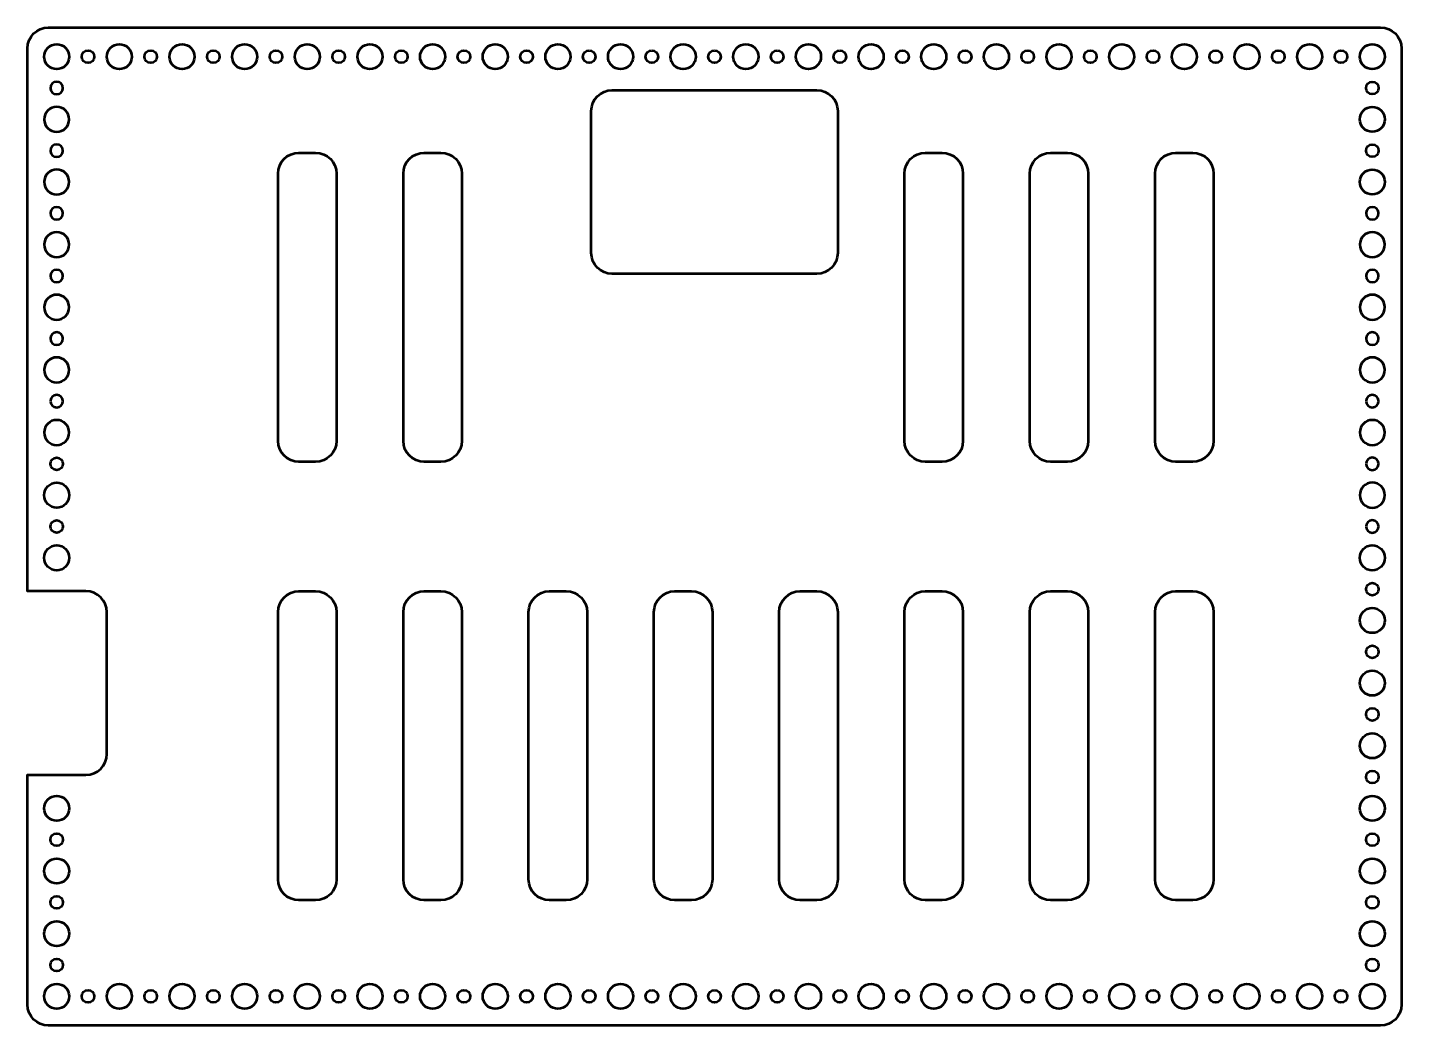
# Model space of a CAD drawing. Header units: centimetres. Extents: x -16.4 to 16.4, y -24.7 to 24.7.
# Drawn here: x -16.45 to 16.45, y 0.8 to 24.7 of the extents above; entities that cross this region are included whole.
import ezdxf

# ---------------------------------------------------------------- set-up
doc = ezdxf.new("R2010")
doc.units = ezdxf.units.CM
doc.header["$MEASUREMENT"] = 0
doc.layers.add('Layer 1', color=7, linetype='Continuous')

msp = doc.modelspace()

# ---------------------------------------------------------------- linework, layer by layer
at = {"layer": 'Layer 1', "lineweight": 53}
for centre, major_axis in [((-15.75001, 23.99999), (0, 0.30001)), ((-15, 24), (0, 0.15)), ((-14.25001, 23.99999), (0, 0.30001)), ((-13.5, 24), (0, 0.15)), ((-12.75001, 23.99999), (0, 0.30001)), ((-12, 24), (0, 0.15)), ((-11.25001, 23.99999), (0, 0.30001)), ((-10.5, 24), (0, 0.15)), ((-9.75001, 23.99999), (0, 0.30001)), ((-9, 24), (0, 0.15)), ((-8.25001, 23.99999), (0, 0.30001)), ((-7.5, 24), (0, 0.15)), ((-6.75001, 23.99999), (0, 0.30001)), ((-6, 24), (0, 0.15)), ((-5.25001, 23.99999), (0, 0.30001)), ((-4.5, 24), (0, 0.15)), ((-3.75001, 23.99999), (0, 0.30001)), ((-3, 24), (0, 0.15)), ((-2.25001, 23.99999), (0, 0.30001)), ((-1.5, 24), (0, 0.15)), ((-0.75001, 23.99999), (0, 0.30001)), ((0, 24), (0, 0.15)), ((0.74999, 23.99999), (0, 0.30001)), ((1.5, 24), (0, 0.15)), ((2.24999, 23.99999), (0, 0.30001)), ((3, 24), (0, 0.15)), ((3.74999, 23.99999), (0, 0.30001)), ((4.5, 24), (0, 0.15)), ((5.24999, 23.99999), (0, 0.30001)), ((6, 24), (0, 0.15)), ((6.74999, 23.99999), (0, 0.30001)), ((7.5, 24), (0, 0.15)), ((8.24999, 23.99999), (0, 0.30001)), ((9, 24), (0, 0.15)), ((9.74999, 23.99999), (0, 0.30001)), ((10.5, 24), (0, 0.15)), ((11.24999, 23.99999), (0, 0.30001)), ((12, 24), (0, 0.15)), ((12.74999, 23.99999), (0, 0.30001)), ((13.5, 24), (0, 0.15)), ((14.24999, 23.99999), (0, 0.30001)), ((15, 24), (0, 0.15)), ((15.74999, 23.99999), (0, 0.30001)), ((-15.75001, 1.49999), (0, 0.30001)), ((-15, 1.5), (0, 0.15)), ((-14.25001, 1.49999), (0, 0.30001)), ((-13.5, 1.5), (0, 0.15)), ((-12.75001, 1.49999), (0, 0.30001)), ((-12, 1.5), (0, 0.15)), ((-11.25001, 1.49999), (0, 0.30001)), ((-10.5, 1.5), (0, 0.15)), ((-9.75001, 1.49999), (0, 0.30001)), ((-9, 1.5), (0, 0.15)), ((-8.25001, 1.49999), (0, 0.30001)), ((-7.5, 1.5), (0, 0.15)), ((-6.75001, 1.49999), (0, 0.30001)), ((-6, 1.5), (0, 0.15)), ((-5.25001, 1.49999), (0, 0.30001)), ((-4.5, 1.5), (0, 0.15)), ((-3.75001, 1.49999), (0, 0.30001)), ((-3, 1.5), (0, 0.15)), ((-2.25001, 1.49999), (0, 0.30001)), ((-1.5, 1.5), (0, 0.15)), ((-0.75001, 1.49999), (0, 0.30001)), ((0, 1.5), (0, 0.15)), ((0.74999, 1.49999), (0, 0.30001)), ((1.5, 1.5), (0, 0.15)), ((2.24999, 1.49999), (0, 0.30001)), ((3, 1.5), (0, 0.15)), ((3.74999, 1.49999), (0, 0.30001)), ((4.5, 1.5), (0, 0.15)), ((5.24999, 1.49999), (0, 0.30001)), ((6, 1.5), (0, 0.15)), ((6.74999, 1.49999), (0, 0.30001)), ((7.5, 1.5), (0, 0.15)), ((8.24999, 1.49999), (0, 0.30001)), ((9, 1.5), (0, 0.15)), ((9.74999, 1.49999), (0, 0.30001)), ((10.5, 1.5), (0, 0.15)), ((11.24999, 1.49999), (0, 0.30001)), ((12, 1.5), (0, 0.15)), ((12.74999, 1.49999), (0, 0.30001)), ((13.5, 1.5), (0, 0.15)), ((14.24999, 1.49999), (0, 0.30001)), ((15, 1.5), (0, 0.15)), ((15.74999, 1.49999), (0, 0.30001))]:
    msp.add_ellipse(centre, major_axis=major_axis, ratio=1, dxfattribs=at)
for points, knots in [([(16.45, 1.3), (16.45, 1.3), (16.45, 24.2), (16.45, 24.2), (16.45, 24.2), (16.45, 24.47614), (16.22614, 24.7), (15.95, 24.7), (15.95, 24.7), (15.95, 24.7), (-15.95, 24.7), (-15.95, 24.7), (-15.95, 24.7), (-16.22614, 24.7), (-16.45, 24.47614), (-16.45, 24.2), (-16.45, 24.2), (-16.45, 24.2), (-16.45, 11.2), (-16.45, 11.2), (-16.45, 11.2), (-16.45, 11.2), (-15.05, 11.2), (-15.05, 11.2), (-15.05, 11.2), (-14.77386, 11.2), (-14.55, 10.97614), (-14.55, 10.7), (-14.55, 10.7), (-14.55, 10.7), (-14.55, 7.3), (-14.55, 7.3), (-14.55, 7.3), (-14.55, 7.02386), (-14.77386, 6.8), (-15.05, 6.8), (-15.05, 6.8), (-15.05, 6.8), (-16.45, 6.8), (-16.45, 6.8), (-16.45, 6.8), (-16.45, 6.8), (-16.45, 1.3), (-16.45, 1.3), (-16.45, 1.3), (-16.45, 1.02386), (-16.22614, 0.8), (-15.95, 0.8), (-15.95, 0.8), (-15.95, 0.8), (15.95, 0.8), (15.95, 0.8), (15.95, 0.8), (16.22614, 0.8), (16.45, 1.02386), (16.45, 1.3)], [0, 0, 0, 0, 0.06666667, 0.06666667, 0.06666667, 0.06666667, 0.13333333, 0.13333333, 0.13333333, 0.13333333, 0.2, 0.2, 0.2, 0.2, 0.26666667, 0.26666667, 0.26666667, 0.26666667, 0.33333333, 0.33333333, 0.33333333, 0.33333333, 0.4, 0.4, 0.4, 0.4, 0.46666667, 0.46666667, 0.46666667, 0.46666667, 0.53333333, 0.53333333, 0.53333333, 0.53333333, 0.6, 0.6, 0.6, 0.6, 0.66666667, 0.66666667, 0.66666667, 0.66666667, 0.73333333, 0.73333333, 0.73333333, 0.73333333, 0.8, 0.8, 0.8, 0.8, 0.86666667, 0.86666667, 0.86666667, 0.86666667, 1, 1, 1, 1]), ([(-15.9, 23.25), (-15.9, 23.33284), (-15.83284, 23.4), (-15.75, 23.4), (-15.75, 23.4), (-15.66716, 23.4), (-15.6, 23.33284), (-15.6, 23.25), (-15.6, 23.25), (-15.6, 23.16716), (-15.66716, 23.1), (-15.75, 23.1), (-15.75, 23.1), (-15.83284, 23.1), (-15.9, 23.16716), (-15.9, 23.25)], [0, 0, 0, 0, 0.2, 0.2, 0.2, 0.2, 0.4, 0.4, 0.4, 0.4, 0.6, 0.6, 0.6, 0.6, 1, 1, 1, 1]), ([(15.9, 23.25), (15.9, 23.33284), (15.83284, 23.4), (15.75, 23.4), (15.75, 23.4), (15.66716, 23.4), (15.6, 23.33284), (15.6, 23.25), (15.6, 23.25), (15.6, 23.16716), (15.66716, 23.1), (15.75, 23.1), (15.75, 23.1), (15.83284, 23.1), (15.9, 23.16716), (15.9, 23.25)], [0, 0, 0, 0, 0.2, 0.2, 0.2, 0.2, 0.4, 0.4, 0.4, 0.4, 0.6, 0.6, 0.6, 0.6, 1, 1, 1, 1]), ([(2.95, 19.3), (2.95, 19.3), (2.95, 22.7), (2.95, 22.7), (2.95, 22.7), (2.95, 22.97614), (2.72614, 23.2), (2.45, 23.2), (2.45, 23.2), (2.45, 23.2), (-2.45, 23.2), (-2.45, 23.2), (-2.45, 23.2), (-2.72614, 23.2), (-2.95, 22.97614), (-2.95, 22.7), (-2.95, 22.7), (-2.95, 22.7), (-2.95, 19.3), (-2.95, 19.3), (-2.95, 19.3), (-2.95, 19.02386), (-2.72614, 18.8), (-2.45, 18.8), (-2.45, 18.8), (-2.45, 18.8), (2.45, 18.8), (2.45, 18.8), (2.45, 18.8), (2.72614, 18.8), (2.95, 19.02386), (2.95, 19.3)], [0, 0, 0, 0, 0.11111111, 0.11111111, 0.11111111, 0.11111111, 0.22222222, 0.22222222, 0.22222222, 0.22222222, 0.33333333, 0.33333333, 0.33333333, 0.33333333, 0.44444444, 0.44444444, 0.44444444, 0.44444444, 0.55555556, 0.55555556, 0.55555556, 0.55555556, 0.66666667, 0.66666667, 0.66666667, 0.66666667, 0.77777778, 0.77777778, 0.77777778, 0.77777778, 1, 1, 1, 1]), ([(-16.05, 22.5), (-16.05, 22.66569), (-15.91569, 22.8), (-15.75, 22.8), (-15.75, 22.8), (-15.58431, 22.8), (-15.45, 22.66569), (-15.45, 22.5), (-15.45, 22.5), (-15.45, 22.33431), (-15.58431, 22.2), (-15.75, 22.2), (-15.75, 22.2), (-15.91569, 22.2), (-16.05, 22.33431), (-16.05, 22.5)], [0, 0, 0, 0, 0.2, 0.2, 0.2, 0.2, 0.4, 0.4, 0.4, 0.4, 0.6, 0.6, 0.6, 0.6, 1, 1, 1, 1]), ([(16.05, 22.5), (16.05, 22.66569), (15.91569, 22.8), (15.75, 22.8), (15.75, 22.8), (15.58431, 22.8), (15.45, 22.66569), (15.45, 22.5), (15.45, 22.5), (15.45, 22.33431), (15.58431, 22.2), (15.75, 22.2), (15.75, 22.2), (15.91569, 22.2), (16.05, 22.33431), (16.05, 22.5)], [0, 0, 0, 0, 0.2, 0.2, 0.2, 0.2, 0.4, 0.4, 0.4, 0.4, 0.6, 0.6, 0.6, 0.6, 1, 1, 1, 1]), ([(-15.9, 21.75), (-15.9, 21.83284), (-15.83284, 21.9), (-15.75, 21.9), (-15.75, 21.9), (-15.66716, 21.9), (-15.6, 21.83284), (-15.6, 21.75), (-15.6, 21.75), (-15.6, 21.66716), (-15.66716, 21.6), (-15.75, 21.6), (-15.75, 21.6), (-15.83284, 21.6), (-15.9, 21.66716), (-15.9, 21.75)], [0, 0, 0, 0, 0.2, 0.2, 0.2, 0.2, 0.4, 0.4, 0.4, 0.4, 0.6, 0.6, 0.6, 0.6, 1, 1, 1, 1]), ([(15.9, 21.75), (15.9, 21.83284), (15.83284, 21.9), (15.75, 21.9), (15.75, 21.9), (15.66716, 21.9), (15.6, 21.83284), (15.6, 21.75), (15.6, 21.75), (15.6, 21.66716), (15.66716, 21.6), (15.75, 21.6), (15.75, 21.6), (15.83284, 21.6), (15.9, 21.66716), (15.9, 21.75)], [0, 0, 0, 0, 0.2, 0.2, 0.2, 0.2, 0.4, 0.4, 0.4, 0.4, 0.6, 0.6, 0.6, 0.6, 1, 1, 1, 1]), ([(-9.05, 14.8), (-9.05, 14.8), (-9.05, 21.2), (-9.05, 21.2), (-9.05, 21.2), (-9.05, 21.47614), (-9.27386, 21.7), (-9.55, 21.7), (-9.55, 21.7), (-9.55, 21.7), (-9.95, 21.7), (-9.95, 21.7), (-9.95, 21.7), (-10.22614, 21.7), (-10.45, 21.47614), (-10.45, 21.2), (-10.45, 21.2), (-10.45, 21.2), (-10.45, 14.8), (-10.45, 14.8), (-10.45, 14.8), (-10.45, 14.52386), (-10.22614, 14.3), (-9.95, 14.3), (-9.95, 14.3), (-9.95, 14.3), (-9.55, 14.3), (-9.55, 14.3), (-9.55, 14.3), (-9.27386, 14.3), (-9.05, 14.52386), (-9.05, 14.8)], [0, 0, 0, 0, 0.11111111, 0.11111111, 0.11111111, 0.11111111, 0.22222222, 0.22222222, 0.22222222, 0.22222222, 0.33333333, 0.33333333, 0.33333333, 0.33333333, 0.44444444, 0.44444444, 0.44444444, 0.44444444, 0.55555556, 0.55555556, 0.55555556, 0.55555556, 0.66666667, 0.66666667, 0.66666667, 0.66666667, 0.77777778, 0.77777778, 0.77777778, 0.77777778, 1, 1, 1, 1]), ([(-6.05, 14.8), (-6.05, 14.8), (-6.05, 21.2), (-6.05, 21.2), (-6.05, 21.2), (-6.05, 21.47614), (-6.27386, 21.7), (-6.55, 21.7), (-6.55, 21.7), (-6.55, 21.7), (-6.95, 21.7), (-6.95, 21.7), (-6.95, 21.7), (-7.22614, 21.7), (-7.45, 21.47614), (-7.45, 21.2), (-7.45, 21.2), (-7.45, 21.2), (-7.45, 14.8), (-7.45, 14.8), (-7.45, 14.8), (-7.45, 14.52386), (-7.22614, 14.3), (-6.95, 14.3), (-6.95, 14.3), (-6.95, 14.3), (-6.55, 14.3), (-6.55, 14.3), (-6.55, 14.3), (-6.27386, 14.3), (-6.05, 14.52386), (-6.05, 14.8)], [0, 0, 0, 0, 0.11111111, 0.11111111, 0.11111111, 0.11111111, 0.22222222, 0.22222222, 0.22222222, 0.22222222, 0.33333333, 0.33333333, 0.33333333, 0.33333333, 0.44444444, 0.44444444, 0.44444444, 0.44444444, 0.55555556, 0.55555556, 0.55555556, 0.55555556, 0.66666667, 0.66666667, 0.66666667, 0.66666667, 0.77777778, 0.77777778, 0.77777778, 0.77777778, 1, 1, 1, 1]), ([(5.95, 14.8), (5.95, 14.8), (5.95, 21.2), (5.95, 21.2), (5.95, 21.2), (5.95, 21.47614), (5.72614, 21.7), (5.45, 21.7), (5.45, 21.7), (5.45, 21.7), (5.05, 21.7), (5.05, 21.7), (5.05, 21.7), (4.77386, 21.7), (4.55, 21.47614), (4.55, 21.2), (4.55, 21.2), (4.55, 21.2), (4.55, 14.8), (4.55, 14.8), (4.55, 14.8), (4.55, 14.52386), (4.77386, 14.3), (5.05, 14.3), (5.05, 14.3), (5.05, 14.3), (5.45, 14.3), (5.45, 14.3), (5.45, 14.3), (5.72614, 14.3), (5.95, 14.52386), (5.95, 14.8)], [0, 0, 0, 0, 0.11111111, 0.11111111, 0.11111111, 0.11111111, 0.22222222, 0.22222222, 0.22222222, 0.22222222, 0.33333333, 0.33333333, 0.33333333, 0.33333333, 0.44444444, 0.44444444, 0.44444444, 0.44444444, 0.55555556, 0.55555556, 0.55555556, 0.55555556, 0.66666667, 0.66666667, 0.66666667, 0.66666667, 0.77777778, 0.77777778, 0.77777778, 0.77777778, 1, 1, 1, 1]), ([(8.95, 14.8), (8.95, 14.8), (8.95, 21.2), (8.95, 21.2), (8.95, 21.2), (8.95, 21.47614), (8.72614, 21.7), (8.45, 21.7), (8.45, 21.7), (8.45, 21.7), (8.05, 21.7), (8.05, 21.7), (8.05, 21.7), (7.77386, 21.7), (7.55, 21.47614), (7.55, 21.2), (7.55, 21.2), (7.55, 21.2), (7.55, 14.8), (7.55, 14.8), (7.55, 14.8), (7.55, 14.52386), (7.77386, 14.3), (8.05, 14.3), (8.05, 14.3), (8.05, 14.3), (8.45, 14.3), (8.45, 14.3), (8.45, 14.3), (8.72614, 14.3), (8.95, 14.52386), (8.95, 14.8)], [0, 0, 0, 0, 0.11111111, 0.11111111, 0.11111111, 0.11111111, 0.22222222, 0.22222222, 0.22222222, 0.22222222, 0.33333333, 0.33333333, 0.33333333, 0.33333333, 0.44444444, 0.44444444, 0.44444444, 0.44444444, 0.55555556, 0.55555556, 0.55555556, 0.55555556, 0.66666667, 0.66666667, 0.66666667, 0.66666667, 0.77777778, 0.77777778, 0.77777778, 0.77777778, 1, 1, 1, 1]), ([(11.95, 14.8), (11.95, 14.8), (11.95, 21.2), (11.95, 21.2), (11.95, 21.2), (11.95, 21.47614), (11.72614, 21.7), (11.45, 21.7), (11.45, 21.7), (11.45, 21.7), (11.05, 21.7), (11.05, 21.7), (11.05, 21.7), (10.77386, 21.7), (10.55, 21.47614), (10.55, 21.2), (10.55, 21.2), (10.55, 21.2), (10.55, 14.8), (10.55, 14.8), (10.55, 14.8), (10.55, 14.52386), (10.77386, 14.3), (11.05, 14.3), (11.05, 14.3), (11.05, 14.3), (11.45, 14.3), (11.45, 14.3), (11.45, 14.3), (11.72614, 14.3), (11.95, 14.52386), (11.95, 14.8)], [0, 0, 0, 0, 0.11111111, 0.11111111, 0.11111111, 0.11111111, 0.22222222, 0.22222222, 0.22222222, 0.22222222, 0.33333333, 0.33333333, 0.33333333, 0.33333333, 0.44444444, 0.44444444, 0.44444444, 0.44444444, 0.55555556, 0.55555556, 0.55555556, 0.55555556, 0.66666667, 0.66666667, 0.66666667, 0.66666667, 0.77777778, 0.77777778, 0.77777778, 0.77777778, 1, 1, 1, 1]), ([(-16.05, 21), (-16.05, 21.16569), (-15.91569, 21.3), (-15.75, 21.3), (-15.75, 21.3), (-15.58431, 21.3), (-15.45, 21.16569), (-15.45, 21), (-15.45, 21), (-15.45, 20.83431), (-15.58431, 20.7), (-15.75, 20.7), (-15.75, 20.7), (-15.91569, 20.7), (-16.05, 20.83431), (-16.05, 21)], [0, 0, 0, 0, 0.2, 0.2, 0.2, 0.2, 0.4, 0.4, 0.4, 0.4, 0.6, 0.6, 0.6, 0.6, 1, 1, 1, 1]), ([(16.05, 21), (16.05, 21.16569), (15.91569, 21.3), (15.75, 21.3), (15.75, 21.3), (15.58431, 21.3), (15.45, 21.16569), (15.45, 21), (15.45, 21), (15.45, 20.83431), (15.58431, 20.7), (15.75, 20.7), (15.75, 20.7), (15.91569, 20.7), (16.05, 20.83431), (16.05, 21)], [0, 0, 0, 0, 0.2, 0.2, 0.2, 0.2, 0.4, 0.4, 0.4, 0.4, 0.6, 0.6, 0.6, 0.6, 1, 1, 1, 1]), ([(-15.9, 20.25), (-15.9, 20.33284), (-15.83284, 20.4), (-15.75, 20.4), (-15.75, 20.4), (-15.66716, 20.4), (-15.6, 20.33284), (-15.6, 20.25), (-15.6, 20.25), (-15.6, 20.16716), (-15.66716, 20.1), (-15.75, 20.1), (-15.75, 20.1), (-15.83284, 20.1), (-15.9, 20.16716), (-15.9, 20.25)], [0, 0, 0, 0, 0.2, 0.2, 0.2, 0.2, 0.4, 0.4, 0.4, 0.4, 0.6, 0.6, 0.6, 0.6, 1, 1, 1, 1]), ([(15.6, 20.25), (15.6, 20.33284), (15.66716, 20.4), (15.75, 20.4), (15.75, 20.4), (15.83284, 20.4), (15.9, 20.33284), (15.9, 20.25), (15.9, 20.25), (15.9, 20.16716), (15.83284, 20.1), (15.75, 20.1), (15.75, 20.1), (15.66716, 20.1), (15.6, 20.16716), (15.6, 20.25)], [0, 0, 0, 0, 0.2, 0.2, 0.2, 0.2, 0.4, 0.4, 0.4, 0.4, 0.6, 0.6, 0.6, 0.6, 1, 1, 1, 1]), ([(-16.05, 19.5), (-16.05, 19.66569), (-15.91569, 19.8), (-15.75, 19.8), (-15.75, 19.8), (-15.58431, 19.8), (-15.45, 19.66569), (-15.45, 19.5), (-15.45, 19.5), (-15.45, 19.33431), (-15.58431, 19.2), (-15.75, 19.2), (-15.75, 19.2), (-15.91569, 19.2), (-16.05, 19.33431), (-16.05, 19.5)], [0, 0, 0, 0, 0.2, 0.2, 0.2, 0.2, 0.4, 0.4, 0.4, 0.4, 0.6, 0.6, 0.6, 0.6, 1, 1, 1, 1]), ([(15.45, 19.5), (15.45, 19.66569), (15.58431, 19.8), (15.75, 19.8), (15.75, 19.8), (15.91569, 19.8), (16.05, 19.66569), (16.05, 19.5), (16.05, 19.5), (16.05, 19.33431), (15.91569, 19.2), (15.75, 19.2), (15.75, 19.2), (15.58431, 19.2), (15.45, 19.33431), (15.45, 19.5)], [0, 0, 0, 0, 0.2, 0.2, 0.2, 0.2, 0.4, 0.4, 0.4, 0.4, 0.6, 0.6, 0.6, 0.6, 1, 1, 1, 1]), ([(-15.9, 18.75), (-15.9, 18.83284), (-15.83284, 18.9), (-15.75, 18.9), (-15.75, 18.9), (-15.66716, 18.9), (-15.6, 18.83284), (-15.6, 18.75), (-15.6, 18.75), (-15.6, 18.66716), (-15.66716, 18.6), (-15.75, 18.6), (-15.75, 18.6), (-15.83284, 18.6), (-15.9, 18.66716), (-15.9, 18.75)], [0, 0, 0, 0, 0.2, 0.2, 0.2, 0.2, 0.4, 0.4, 0.4, 0.4, 0.6, 0.6, 0.6, 0.6, 1, 1, 1, 1]), ([(15.6, 18.75), (15.6, 18.83284), (15.66716, 18.9), (15.75, 18.9), (15.75, 18.9), (15.83284, 18.9), (15.9, 18.83284), (15.9, 18.75), (15.9, 18.75), (15.9, 18.66716), (15.83284, 18.6), (15.75, 18.6), (15.75, 18.6), (15.66716, 18.6), (15.6, 18.66716), (15.6, 18.75)], [0, 0, 0, 0, 0.2, 0.2, 0.2, 0.2, 0.4, 0.4, 0.4, 0.4, 0.6, 0.6, 0.6, 0.6, 1, 1, 1, 1]), ([(-16.05, 18), (-16.05, 18.16569), (-15.91569, 18.3), (-15.75, 18.3), (-15.75, 18.3), (-15.58431, 18.3), (-15.45, 18.16569), (-15.45, 18), (-15.45, 18), (-15.45, 17.83431), (-15.58431, 17.7), (-15.75, 17.7), (-15.75, 17.7), (-15.91569, 17.7), (-16.05, 17.83431), (-16.05, 18)], [0, 0, 0, 0, 0.2, 0.2, 0.2, 0.2, 0.4, 0.4, 0.4, 0.4, 0.6, 0.6, 0.6, 0.6, 1, 1, 1, 1]), ([(15.45, 18), (15.45, 18.16569), (15.58431, 18.3), (15.75, 18.3), (15.75, 18.3), (15.91569, 18.3), (16.05, 18.16569), (16.05, 18), (16.05, 18), (16.05, 17.83431), (15.91569, 17.7), (15.75, 17.7), (15.75, 17.7), (15.58431, 17.7), (15.45, 17.83431), (15.45, 18)], [0, 0, 0, 0, 0.2, 0.2, 0.2, 0.2, 0.4, 0.4, 0.4, 0.4, 0.6, 0.6, 0.6, 0.6, 1, 1, 1, 1]), ([(-15.9, 17.25), (-15.9, 17.33284), (-15.83284, 17.4), (-15.75, 17.4), (-15.75, 17.4), (-15.66716, 17.4), (-15.6, 17.33284), (-15.6, 17.25), (-15.6, 17.25), (-15.6, 17.16716), (-15.66716, 17.1), (-15.75, 17.1), (-15.75, 17.1), (-15.83284, 17.1), (-15.9, 17.16716), (-15.9, 17.25)], [0, 0, 0, 0, 0.2, 0.2, 0.2, 0.2, 0.4, 0.4, 0.4, 0.4, 0.6, 0.6, 0.6, 0.6, 1, 1, 1, 1]), ([(15.6, 17.25), (15.6, 17.33284), (15.66716, 17.4), (15.75, 17.4), (15.75, 17.4), (15.83284, 17.4), (15.9, 17.33284), (15.9, 17.25), (15.9, 17.25), (15.9, 17.16716), (15.83284, 17.1), (15.75, 17.1), (15.75, 17.1), (15.66716, 17.1), (15.6, 17.16716), (15.6, 17.25)], [0, 0, 0, 0, 0.2, 0.2, 0.2, 0.2, 0.4, 0.4, 0.4, 0.4, 0.6, 0.6, 0.6, 0.6, 1, 1, 1, 1]), ([(-16.05, 16.5), (-16.05, 16.66569), (-15.91569, 16.8), (-15.75, 16.8), (-15.75, 16.8), (-15.58431, 16.8), (-15.45, 16.66569), (-15.45, 16.5), (-15.45, 16.5), (-15.45, 16.33431), (-15.58431, 16.2), (-15.75, 16.2), (-15.75, 16.2), (-15.91569, 16.2), (-16.05, 16.33431), (-16.05, 16.5)], [0, 0, 0, 0, 0.2, 0.2, 0.2, 0.2, 0.4, 0.4, 0.4, 0.4, 0.6, 0.6, 0.6, 0.6, 1, 1, 1, 1]), ([(15.45, 16.5), (15.45, 16.66569), (15.58431, 16.8), (15.75, 16.8), (15.75, 16.8), (15.91569, 16.8), (16.05, 16.66569), (16.05, 16.5), (16.05, 16.5), (16.05, 16.33431), (15.91569, 16.2), (15.75, 16.2), (15.75, 16.2), (15.58431, 16.2), (15.45, 16.33431), (15.45, 16.5)], [0, 0, 0, 0, 0.2, 0.2, 0.2, 0.2, 0.4, 0.4, 0.4, 0.4, 0.6, 0.6, 0.6, 0.6, 1, 1, 1, 1]), ([(-15.9, 15.75), (-15.9, 15.83284), (-15.83284, 15.9), (-15.75, 15.9), (-15.75, 15.9), (-15.66716, 15.9), (-15.6, 15.83284), (-15.6, 15.75), (-15.6, 15.75), (-15.6, 15.66716), (-15.66716, 15.6), (-15.75, 15.6), (-15.75, 15.6), (-15.83284, 15.6), (-15.9, 15.66716), (-15.9, 15.75)], [0, 0, 0, 0, 0.2, 0.2, 0.2, 0.2, 0.4, 0.4, 0.4, 0.4, 0.6, 0.6, 0.6, 0.6, 1, 1, 1, 1]), ([(15.6, 15.75), (15.6, 15.83284), (15.66716, 15.9), (15.75, 15.9), (15.75, 15.9), (15.83284, 15.9), (15.9, 15.83284), (15.9, 15.75), (15.9, 15.75), (15.9, 15.66716), (15.83284, 15.6), (15.75, 15.6), (15.75, 15.6), (15.66716, 15.6), (15.6, 15.66716), (15.6, 15.75)], [0, 0, 0, 0, 0.2, 0.2, 0.2, 0.2, 0.4, 0.4, 0.4, 0.4, 0.6, 0.6, 0.6, 0.6, 1, 1, 1, 1]), ([(-16.05, 15), (-16.05, 15.16569), (-15.91569, 15.3), (-15.75, 15.3), (-15.75, 15.3), (-15.58431, 15.3), (-15.45, 15.16569), (-15.45, 15), (-15.45, 15), (-15.45, 14.83431), (-15.58431, 14.7), (-15.75, 14.7), (-15.75, 14.7), (-15.91569, 14.7), (-16.05, 14.83431), (-16.05, 15)], [0, 0, 0, 0, 0.2, 0.2, 0.2, 0.2, 0.4, 0.4, 0.4, 0.4, 0.6, 0.6, 0.6, 0.6, 1, 1, 1, 1]), ([(15.45, 15), (15.45, 15.16569), (15.58431, 15.3), (15.75, 15.3), (15.75, 15.3), (15.91569, 15.3), (16.05, 15.16569), (16.05, 15), (16.05, 15), (16.05, 14.83431), (15.91569, 14.7), (15.75, 14.7), (15.75, 14.7), (15.58431, 14.7), (15.45, 14.83431), (15.45, 15)], [0, 0, 0, 0, 0.2, 0.2, 0.2, 0.2, 0.4, 0.4, 0.4, 0.4, 0.6, 0.6, 0.6, 0.6, 1, 1, 1, 1]), ([(-15.6, 14.25), (-15.6, 14.33284), (-15.66716, 14.4), (-15.75, 14.4), (-15.75, 14.4), (-15.83284, 14.4), (-15.9, 14.33284), (-15.9, 14.25), (-15.9, 14.25), (-15.9, 14.16716), (-15.83284, 14.1), (-15.75, 14.1), (-15.75, 14.1), (-15.66716, 14.1), (-15.6, 14.16716), (-15.6, 14.25)], [0, 0, 0, 0, 0.2, 0.2, 0.2, 0.2, 0.4, 0.4, 0.4, 0.4, 0.6, 0.6, 0.6, 0.6, 1, 1, 1, 1]), ([(15.6, 14.25), (15.6, 14.33284), (15.66716, 14.4), (15.75, 14.4), (15.75, 14.4), (15.83284, 14.4), (15.9, 14.33284), (15.9, 14.25), (15.9, 14.25), (15.9, 14.16716), (15.83284, 14.1), (15.75, 14.1), (15.75, 14.1), (15.66716, 14.1), (15.6, 14.16716), (15.6, 14.25)], [0, 0, 0, 0, 0.2, 0.2, 0.2, 0.2, 0.4, 0.4, 0.4, 0.4, 0.6, 0.6, 0.6, 0.6, 1, 1, 1, 1]), ([(-15.45, 13.5), (-15.45, 13.66569), (-15.58431, 13.8), (-15.75, 13.8), (-15.75, 13.8), (-15.91569, 13.8), (-16.05, 13.66569), (-16.05, 13.5), (-16.05, 13.5), (-16.05, 13.33431), (-15.91569, 13.2), (-15.75, 13.2), (-15.75, 13.2), (-15.58431, 13.2), (-15.45, 13.33431), (-15.45, 13.5)], [0, 0, 0, 0, 0.2, 0.2, 0.2, 0.2, 0.4, 0.4, 0.4, 0.4, 0.6, 0.6, 0.6, 0.6, 1, 1, 1, 1]), ([(15.45, 13.5), (15.45, 13.66569), (15.58431, 13.8), (15.75, 13.8), (15.75, 13.8), (15.91569, 13.8), (16.05, 13.66569), (16.05, 13.5), (16.05, 13.5), (16.05, 13.33431), (15.91569, 13.2), (15.75, 13.2), (15.75, 13.2), (15.58431, 13.2), (15.45, 13.33431), (15.45, 13.5)], [0, 0, 0, 0, 0.2, 0.2, 0.2, 0.2, 0.4, 0.4, 0.4, 0.4, 0.6, 0.6, 0.6, 0.6, 1, 1, 1, 1]), ([(-15.6, 12.75), (-15.6, 12.83284), (-15.66716, 12.9), (-15.75, 12.9), (-15.75, 12.9), (-15.83284, 12.9), (-15.9, 12.83284), (-15.9, 12.75), (-15.9, 12.75), (-15.9, 12.66716), (-15.83284, 12.6), (-15.75, 12.6), (-15.75, 12.6), (-15.66716, 12.6), (-15.6, 12.66716), (-15.6, 12.75)], [0, 0, 0, 0, 0.2, 0.2, 0.2, 0.2, 0.4, 0.4, 0.4, 0.4, 0.6, 0.6, 0.6, 0.6, 1, 1, 1, 1]), ([(15.6, 12.75), (15.6, 12.83284), (15.66716, 12.9), (15.75, 12.9), (15.75, 12.9), (15.83284, 12.9), (15.9, 12.83284), (15.9, 12.75), (15.9, 12.75), (15.9, 12.66716), (15.83284, 12.6), (15.75, 12.6), (15.75, 12.6), (15.66716, 12.6), (15.6, 12.66716), (15.6, 12.75)], [0, 0, 0, 0, 0.2, 0.2, 0.2, 0.2, 0.4, 0.4, 0.4, 0.4, 0.6, 0.6, 0.6, 0.6, 1, 1, 1, 1]), ([(-15.45, 12), (-15.45, 12.16569), (-15.58431, 12.3), (-15.75, 12.3), (-15.75, 12.3), (-15.91569, 12.3), (-16.05, 12.16569), (-16.05, 12), (-16.05, 12), (-16.05, 11.83431), (-15.91569, 11.7), (-15.75, 11.7), (-15.75, 11.7), (-15.58431, 11.7), (-15.45, 11.83431), (-15.45, 12)], [0, 0, 0, 0, 0.2, 0.2, 0.2, 0.2, 0.4, 0.4, 0.4, 0.4, 0.6, 0.6, 0.6, 0.6, 1, 1, 1, 1]), ([(16.05, 12), (16.05, 12.16569), (15.91569, 12.3), (15.75, 12.3), (15.75, 12.3), (15.58431, 12.3), (15.45, 12.16569), (15.45, 12), (15.45, 12), (15.45, 11.83431), (15.58431, 11.7), (15.75, 11.7), (15.75, 11.7), (15.91569, 11.7), (16.05, 11.83431), (16.05, 12)], [0, 0, 0, 0, 0.2, 0.2, 0.2, 0.2, 0.4, 0.4, 0.4, 0.4, 0.6, 0.6, 0.6, 0.6, 1, 1, 1, 1]), ([(-9.05, 4.3), (-9.05, 4.3), (-9.05, 10.7), (-9.05, 10.7), (-9.05, 10.7), (-9.05, 10.97614), (-9.27386, 11.2), (-9.55, 11.2), (-9.55, 11.2), (-9.55, 11.2), (-9.95, 11.2), (-9.95, 11.2), (-9.95, 11.2), (-10.22614, 11.2), (-10.45, 10.97614), (-10.45, 10.7), (-10.45, 10.7), (-10.45, 10.7), (-10.45, 4.3), (-10.45, 4.3), (-10.45, 4.3), (-10.45, 4.02386), (-10.22614, 3.8), (-9.95, 3.8), (-9.95, 3.8), (-9.95, 3.8), (-9.55, 3.8), (-9.55, 3.8), (-9.55, 3.8), (-9.27386, 3.8), (-9.05, 4.02386), (-9.05, 4.3)], [0, 0, 0, 0, 0.11111111, 0.11111111, 0.11111111, 0.11111111, 0.22222222, 0.22222222, 0.22222222, 0.22222222, 0.33333333, 0.33333333, 0.33333333, 0.33333333, 0.44444444, 0.44444444, 0.44444444, 0.44444444, 0.55555556, 0.55555556, 0.55555556, 0.55555556, 0.66666667, 0.66666667, 0.66666667, 0.66666667, 0.77777778, 0.77777778, 0.77777778, 0.77777778, 1, 1, 1, 1]), ([(-6.05, 4.3), (-6.05, 4.3), (-6.05, 10.7), (-6.05, 10.7), (-6.05, 10.7), (-6.05, 10.97614), (-6.27386, 11.2), (-6.55, 11.2), (-6.55, 11.2), (-6.55, 11.2), (-6.95, 11.2), (-6.95, 11.2), (-6.95, 11.2), (-7.22614, 11.2), (-7.45, 10.97614), (-7.45, 10.7), (-7.45, 10.7), (-7.45, 10.7), (-7.45, 4.3), (-7.45, 4.3), (-7.45, 4.3), (-7.45, 4.02386), (-7.22614, 3.8), (-6.95, 3.8), (-6.95, 3.8), (-6.95, 3.8), (-6.55, 3.8), (-6.55, 3.8), (-6.55, 3.8), (-6.27386, 3.8), (-6.05, 4.02386), (-6.05, 4.3)], [0, 0, 0, 0, 0.11111111, 0.11111111, 0.11111111, 0.11111111, 0.22222222, 0.22222222, 0.22222222, 0.22222222, 0.33333333, 0.33333333, 0.33333333, 0.33333333, 0.44444444, 0.44444444, 0.44444444, 0.44444444, 0.55555556, 0.55555556, 0.55555556, 0.55555556, 0.66666667, 0.66666667, 0.66666667, 0.66666667, 0.77777778, 0.77777778, 0.77777778, 0.77777778, 1, 1, 1, 1]), ([(-3.05, 4.3), (-3.05, 4.3), (-3.05, 10.7), (-3.05, 10.7), (-3.05, 10.7), (-3.05, 10.97614), (-3.27386, 11.2), (-3.55, 11.2), (-3.55, 11.2), (-3.55, 11.2), (-3.95, 11.2), (-3.95, 11.2), (-3.95, 11.2), (-4.22614, 11.2), (-4.45, 10.97614), (-4.45, 10.7), (-4.45, 10.7), (-4.45, 10.7), (-4.45, 4.3), (-4.45, 4.3), (-4.45, 4.3), (-4.45, 4.02386), (-4.22614, 3.8), (-3.95, 3.8), (-3.95, 3.8), (-3.95, 3.8), (-3.55, 3.8), (-3.55, 3.8), (-3.55, 3.8), (-3.27386, 3.8), (-3.05, 4.02386), (-3.05, 4.3)], [0, 0, 0, 0, 0.11111111, 0.11111111, 0.11111111, 0.11111111, 0.22222222, 0.22222222, 0.22222222, 0.22222222, 0.33333333, 0.33333333, 0.33333333, 0.33333333, 0.44444444, 0.44444444, 0.44444444, 0.44444444, 0.55555556, 0.55555556, 0.55555556, 0.55555556, 0.66666667, 0.66666667, 0.66666667, 0.66666667, 0.77777778, 0.77777778, 0.77777778, 0.77777778, 1, 1, 1, 1]), ([(-0.05, 4.3), (-0.05, 4.3), (-0.05, 10.7), (-0.05, 10.7), (-0.05, 10.7), (-0.05, 10.97614), (-0.27386, 11.2), (-0.55, 11.2), (-0.55, 11.2), (-0.55, 11.2), (-0.95, 11.2), (-0.95, 11.2), (-0.95, 11.2), (-1.22614, 11.2), (-1.45, 10.97614), (-1.45, 10.7), (-1.45, 10.7), (-1.45, 10.7), (-1.45, 4.3), (-1.45, 4.3), (-1.45, 4.3), (-1.45, 4.02386), (-1.22614, 3.8), (-0.95, 3.8), (-0.95, 3.8), (-0.95, 3.8), (-0.55, 3.8), (-0.55, 3.8), (-0.55, 3.8), (-0.27386, 3.8), (-0.05, 4.02386), (-0.05, 4.3)], [0, 0, 0, 0, 0.11111111, 0.11111111, 0.11111111, 0.11111111, 0.22222222, 0.22222222, 0.22222222, 0.22222222, 0.33333333, 0.33333333, 0.33333333, 0.33333333, 0.44444444, 0.44444444, 0.44444444, 0.44444444, 0.55555556, 0.55555556, 0.55555556, 0.55555556, 0.66666667, 0.66666667, 0.66666667, 0.66666667, 0.77777778, 0.77777778, 0.77777778, 0.77777778, 1, 1, 1, 1]), ([(2.95, 4.3), (2.95, 4.3), (2.95, 10.7), (2.95, 10.7), (2.95, 10.7), (2.95, 10.97614), (2.72614, 11.2), (2.45, 11.2), (2.45, 11.2), (2.45, 11.2), (2.05, 11.2), (2.05, 11.2), (2.05, 11.2), (1.77386, 11.2), (1.55, 10.97614), (1.55, 10.7), (1.55, 10.7), (1.55, 10.7), (1.55, 4.3), (1.55, 4.3), (1.55, 4.3), (1.55, 4.02386), (1.77386, 3.8), (2.05, 3.8), (2.05, 3.8), (2.05, 3.8), (2.45, 3.8), (2.45, 3.8), (2.45, 3.8), (2.72614, 3.8), (2.95, 4.02386), (2.95, 4.3)], [0, 0, 0, 0, 0.11111111, 0.11111111, 0.11111111, 0.11111111, 0.22222222, 0.22222222, 0.22222222, 0.22222222, 0.33333333, 0.33333333, 0.33333333, 0.33333333, 0.44444444, 0.44444444, 0.44444444, 0.44444444, 0.55555556, 0.55555556, 0.55555556, 0.55555556, 0.66666667, 0.66666667, 0.66666667, 0.66666667, 0.77777778, 0.77777778, 0.77777778, 0.77777778, 1, 1, 1, 1]), ([(5.95, 4.3), (5.95, 4.3), (5.95, 10.7), (5.95, 10.7), (5.95, 10.7), (5.95, 10.97614), (5.72614, 11.2), (5.45, 11.2), (5.45, 11.2), (5.45, 11.2), (5.05, 11.2), (5.05, 11.2), (5.05, 11.2), (4.77386, 11.2), (4.55, 10.97614), (4.55, 10.7), (4.55, 10.7), (4.55, 10.7), (4.55, 4.3), (4.55, 4.3), (4.55, 4.3), (4.55, 4.02386), (4.77386, 3.8), (5.05, 3.8), (5.05, 3.8), (5.05, 3.8), (5.45, 3.8), (5.45, 3.8), (5.45, 3.8), (5.72614, 3.8), (5.95, 4.02386), (5.95, 4.3)], [0, 0, 0, 0, 0.11111111, 0.11111111, 0.11111111, 0.11111111, 0.22222222, 0.22222222, 0.22222222, 0.22222222, 0.33333333, 0.33333333, 0.33333333, 0.33333333, 0.44444444, 0.44444444, 0.44444444, 0.44444444, 0.55555556, 0.55555556, 0.55555556, 0.55555556, 0.66666667, 0.66666667, 0.66666667, 0.66666667, 0.77777778, 0.77777778, 0.77777778, 0.77777778, 1, 1, 1, 1]), ([(8.95, 4.3), (8.95, 4.3), (8.95, 10.7), (8.95, 10.7), (8.95, 10.7), (8.95, 10.97614), (8.72614, 11.2), (8.45, 11.2), (8.45, 11.2), (8.45, 11.2), (8.05, 11.2), (8.05, 11.2), (8.05, 11.2), (7.77386, 11.2), (7.55, 10.97614), (7.55, 10.7), (7.55, 10.7), (7.55, 10.7), (7.55, 4.3), (7.55, 4.3), (7.55, 4.3), (7.55, 4.02386), (7.77386, 3.8), (8.05, 3.8), (8.05, 3.8), (8.05, 3.8), (8.45, 3.8), (8.45, 3.8), (8.45, 3.8), (8.72614, 3.8), (8.95, 4.02386), (8.95, 4.3)], [0, 0, 0, 0, 0.11111111, 0.11111111, 0.11111111, 0.11111111, 0.22222222, 0.22222222, 0.22222222, 0.22222222, 0.33333333, 0.33333333, 0.33333333, 0.33333333, 0.44444444, 0.44444444, 0.44444444, 0.44444444, 0.55555556, 0.55555556, 0.55555556, 0.55555556, 0.66666667, 0.66666667, 0.66666667, 0.66666667, 0.77777778, 0.77777778, 0.77777778, 0.77777778, 1, 1, 1, 1]), ([(11.95, 4.3), (11.95, 4.3), (11.95, 10.7), (11.95, 10.7), (11.95, 10.7), (11.95, 10.97614), (11.72614, 11.2), (11.45, 11.2), (11.45, 11.2), (11.45, 11.2), (11.05, 11.2), (11.05, 11.2), (11.05, 11.2), (10.77386, 11.2), (10.55, 10.97614), (10.55, 10.7), (10.55, 10.7), (10.55, 10.7), (10.55, 4.3), (10.55, 4.3), (10.55, 4.3), (10.55, 4.02386), (10.77386, 3.8), (11.05, 3.8), (11.05, 3.8), (11.05, 3.8), (11.45, 3.8), (11.45, 3.8), (11.45, 3.8), (11.72614, 3.8), (11.95, 4.02386), (11.95, 4.3)], [0, 0, 0, 0, 0.11111111, 0.11111111, 0.11111111, 0.11111111, 0.22222222, 0.22222222, 0.22222222, 0.22222222, 0.33333333, 0.33333333, 0.33333333, 0.33333333, 0.44444444, 0.44444444, 0.44444444, 0.44444444, 0.55555556, 0.55555556, 0.55555556, 0.55555556, 0.66666667, 0.66666667, 0.66666667, 0.66666667, 0.77777778, 0.77777778, 0.77777778, 0.77777778, 1, 1, 1, 1]), ([(15.9, 11.25), (15.9, 11.33284), (15.83284, 11.4), (15.75, 11.4), (15.75, 11.4), (15.66716, 11.4), (15.6, 11.33284), (15.6, 11.25), (15.6, 11.25), (15.6, 11.16716), (15.66716, 11.1), (15.75, 11.1), (15.75, 11.1), (15.83284, 11.1), (15.9, 11.16716), (15.9, 11.25)], [0, 0, 0, 0, 0.2, 0.2, 0.2, 0.2, 0.4, 0.4, 0.4, 0.4, 0.6, 0.6, 0.6, 0.6, 1, 1, 1, 1]), ([(16.05, 10.5), (16.05, 10.66569), (15.91569, 10.8), (15.75, 10.8), (15.75, 10.8), (15.58431, 10.8), (15.45, 10.66569), (15.45, 10.5), (15.45, 10.5), (15.45, 10.33431), (15.58431, 10.2), (15.75, 10.2), (15.75, 10.2), (15.91569, 10.2), (16.05, 10.33431), (16.05, 10.5)], [0, 0, 0, 0, 0.2, 0.2, 0.2, 0.2, 0.4, 0.4, 0.4, 0.4, 0.6, 0.6, 0.6, 0.6, 1, 1, 1, 1]), ([(15.9, 9.75), (15.9, 9.83284), (15.83284, 9.9), (15.75, 9.9), (15.75, 9.9), (15.66716, 9.9), (15.6, 9.83284), (15.6, 9.75), (15.6, 9.75), (15.6, 9.66716), (15.66716, 9.6), (15.75, 9.6), (15.75, 9.6), (15.83284, 9.6), (15.9, 9.66716), (15.9, 9.75)], [0, 0, 0, 0, 0.2, 0.2, 0.2, 0.2, 0.4, 0.4, 0.4, 0.4, 0.6, 0.6, 0.6, 0.6, 1, 1, 1, 1]), ([(16.05, 9), (16.05, 9.16569), (15.91569, 9.3), (15.75, 9.3), (15.75, 9.3), (15.58431, 9.3), (15.45, 9.16569), (15.45, 9), (15.45, 9), (15.45, 8.83431), (15.58431, 8.7), (15.75, 8.7), (15.75, 8.7), (15.91569, 8.7), (16.05, 8.83431), (16.05, 9)], [0, 0, 0, 0, 0.2, 0.2, 0.2, 0.2, 0.4, 0.4, 0.4, 0.4, 0.6, 0.6, 0.6, 0.6, 1, 1, 1, 1]), ([(15.9, 8.25), (15.9, 8.33284), (15.83284, 8.4), (15.75, 8.4), (15.75, 8.4), (15.66716, 8.4), (15.6, 8.33284), (15.6, 8.25), (15.6, 8.25), (15.6, 8.16716), (15.66716, 8.1), (15.75, 8.1), (15.75, 8.1), (15.83284, 8.1), (15.9, 8.16716), (15.9, 8.25)], [0, 0, 0, 0, 0.2, 0.2, 0.2, 0.2, 0.4, 0.4, 0.4, 0.4, 0.6, 0.6, 0.6, 0.6, 1, 1, 1, 1]), ([(16.05, 7.5), (16.05, 7.66569), (15.91569, 7.8), (15.75, 7.8), (15.75, 7.8), (15.58431, 7.8), (15.45, 7.66569), (15.45, 7.5), (15.45, 7.5), (15.45, 7.33431), (15.58431, 7.2), (15.75, 7.2), (15.75, 7.2), (15.91569, 7.2), (16.05, 7.33431), (16.05, 7.5)], [0, 0, 0, 0, 0.2, 0.2, 0.2, 0.2, 0.4, 0.4, 0.4, 0.4, 0.6, 0.6, 0.6, 0.6, 1, 1, 1, 1]), ([(15.9, 6.75), (15.9, 6.83284), (15.83284, 6.9), (15.75, 6.9), (15.75, 6.9), (15.66716, 6.9), (15.6, 6.83284), (15.6, 6.75), (15.6, 6.75), (15.6, 6.66716), (15.66716, 6.6), (15.75, 6.6), (15.75, 6.6), (15.83284, 6.6), (15.9, 6.66716), (15.9, 6.75)], [0, 0, 0, 0, 0.2, 0.2, 0.2, 0.2, 0.4, 0.4, 0.4, 0.4, 0.6, 0.6, 0.6, 0.6, 1, 1, 1, 1]), ([(-15.45, 6), (-15.45, 6.16569), (-15.58431, 6.3), (-15.75, 6.3), (-15.75, 6.3), (-15.91569, 6.3), (-16.05, 6.16569), (-16.05, 6), (-16.05, 6), (-16.05, 5.83432), (-15.91569, 5.7), (-15.75, 5.7), (-15.75, 5.7), (-15.58431, 5.7), (-15.45, 5.83432), (-15.45, 6)], [0, 0, 0, 0, 0.2, 0.2, 0.2, 0.2, 0.4, 0.4, 0.4, 0.4, 0.6, 0.6, 0.6, 0.6, 1, 1, 1, 1]), ([(16.05, 6), (16.05, 6.16569), (15.91569, 6.3), (15.75, 6.3), (15.75, 6.3), (15.58431, 6.3), (15.45, 6.16569), (15.45, 6), (15.45, 6), (15.45, 5.83431), (15.58431, 5.7), (15.75, 5.7), (15.75, 5.7), (15.91569, 5.7), (16.05, 5.83431), (16.05, 6)], [0, 0, 0, 0, 0.2, 0.2, 0.2, 0.2, 0.4, 0.4, 0.4, 0.4, 0.6, 0.6, 0.6, 0.6, 1, 1, 1, 1]), ([(-15.6, 5.25), (-15.6, 5.33284), (-15.66716, 5.4), (-15.75, 5.4), (-15.75, 5.4), (-15.83284, 5.4), (-15.9, 5.33284), (-15.9, 5.25), (-15.9, 5.25), (-15.9, 5.16716), (-15.83284, 5.1), (-15.75, 5.1), (-15.75, 5.1), (-15.66716, 5.1), (-15.6, 5.16716), (-15.6, 5.25)], [0, 0, 0, 0, 0.2, 0.2, 0.2, 0.2, 0.4, 0.4, 0.4, 0.4, 0.6, 0.6, 0.6, 0.6, 1, 1, 1, 1]), ([(15.9, 5.25), (15.9, 5.33284), (15.83284, 5.4), (15.75, 5.4), (15.75, 5.4), (15.66716, 5.4), (15.6, 5.33284), (15.6, 5.25), (15.6, 5.25), (15.6, 5.16716), (15.66716, 5.1), (15.75, 5.1), (15.75, 5.1), (15.83284, 5.1), (15.9, 5.16716), (15.9, 5.25)], [0, 0, 0, 0, 0.2, 0.2, 0.2, 0.2, 0.4, 0.4, 0.4, 0.4, 0.6, 0.6, 0.6, 0.6, 1, 1, 1, 1]), ([(-15.45, 4.5), (-15.45, 4.66569), (-15.58431, 4.8), (-15.75, 4.8), (-15.75, 4.8), (-15.91569, 4.8), (-16.05, 4.66569), (-16.05, 4.5), (-16.05, 4.5), (-16.05, 4.33432), (-15.91569, 4.2), (-15.75, 4.2), (-15.75, 4.2), (-15.58431, 4.2), (-15.45, 4.33432), (-15.45, 4.5)], [0, 0, 0, 0, 0.2, 0.2, 0.2, 0.2, 0.4, 0.4, 0.4, 0.4, 0.6, 0.6, 0.6, 0.6, 1, 1, 1, 1]), ([(16.05, 4.5), (16.05, 4.66569), (15.91569, 4.8), (15.75, 4.8), (15.75, 4.8), (15.58431, 4.8), (15.45, 4.66569), (15.45, 4.5), (15.45, 4.5), (15.45, 4.33431), (15.58431, 4.2), (15.75, 4.2), (15.75, 4.2), (15.91569, 4.2), (16.05, 4.33431), (16.05, 4.5)], [0, 0, 0, 0, 0.2, 0.2, 0.2, 0.2, 0.4, 0.4, 0.4, 0.4, 0.6, 0.6, 0.6, 0.6, 1, 1, 1, 1]), ([(-15.6, 3.75), (-15.6, 3.83284), (-15.66716, 3.9), (-15.75, 3.9), (-15.75, 3.9), (-15.83284, 3.9), (-15.9, 3.83284), (-15.9, 3.75), (-15.9, 3.75), (-15.9, 3.66716), (-15.83284, 3.6), (-15.75, 3.6), (-15.75, 3.6), (-15.66716, 3.6), (-15.6, 3.66716), (-15.6, 3.75)], [0, 0, 0, 0, 0.2, 0.2, 0.2, 0.2, 0.4, 0.4, 0.4, 0.4, 0.6, 0.6, 0.6, 0.6, 1, 1, 1, 1]), ([(15.9, 3.75), (15.9, 3.83284), (15.83284, 3.9), (15.75, 3.9), (15.75, 3.9), (15.66716, 3.9), (15.6, 3.83284), (15.6, 3.75), (15.6, 3.75), (15.6, 3.66716), (15.66716, 3.6), (15.75, 3.6), (15.75, 3.6), (15.83284, 3.6), (15.9, 3.66716), (15.9, 3.75)], [0, 0, 0, 0, 0.2, 0.2, 0.2, 0.2, 0.4, 0.4, 0.4, 0.4, 0.6, 0.6, 0.6, 0.6, 1, 1, 1, 1]), ([(-15.45, 3), (-15.45, 3.16569), (-15.58431, 3.3), (-15.75, 3.3), (-15.75, 3.3), (-15.91569, 3.3), (-16.05, 3.16569), (-16.05, 3), (-16.05, 3), (-16.05, 2.83432), (-15.91569, 2.7), (-15.75, 2.7), (-15.75, 2.7), (-15.58431, 2.7), (-15.45, 2.83432), (-15.45, 3)], [0, 0, 0, 0, 0.2, 0.2, 0.2, 0.2, 0.4, 0.4, 0.4, 0.4, 0.6, 0.6, 0.6, 0.6, 1, 1, 1, 1]), ([(16.05, 3), (16.05, 3.16569), (15.91569, 3.3), (15.75, 3.3), (15.75, 3.3), (15.58431, 3.3), (15.45, 3.16569), (15.45, 3), (15.45, 3), (15.45, 2.83431), (15.58431, 2.7), (15.75, 2.7), (15.75, 2.7), (15.91569, 2.7), (16.05, 2.83431), (16.05, 3)], [0, 0, 0, 0, 0.2, 0.2, 0.2, 0.2, 0.4, 0.4, 0.4, 0.4, 0.6, 0.6, 0.6, 0.6, 1, 1, 1, 1]), ([(-15.6, 2.25), (-15.6, 2.33284), (-15.66716, 2.4), (-15.75, 2.4), (-15.75, 2.4), (-15.83284, 2.4), (-15.9, 2.33284), (-15.9, 2.25), (-15.9, 2.25), (-15.9, 2.16716), (-15.83284, 2.1), (-15.75, 2.1), (-15.75, 2.1), (-15.66716, 2.1), (-15.6, 2.16716), (-15.6, 2.25)], [0, 0, 0, 0, 0.2, 0.2, 0.2, 0.2, 0.4, 0.4, 0.4, 0.4, 0.6, 0.6, 0.6, 0.6, 1, 1, 1, 1]), ([(15.9, 2.25), (15.9, 2.33284), (15.83284, 2.4), (15.75, 2.4), (15.75, 2.4), (15.66716, 2.4), (15.6, 2.33284), (15.6, 2.25), (15.6, 2.25), (15.6, 2.16716), (15.66716, 2.1), (15.75, 2.1), (15.75, 2.1), (15.83284, 2.1), (15.9, 2.16716), (15.9, 2.25)], [0, 0, 0, 0, 0.2, 0.2, 0.2, 0.2, 0.4, 0.4, 0.4, 0.4, 0.6, 0.6, 0.6, 0.6, 1, 1, 1, 1])]:
    msp.add_open_spline(points, degree=3, knots=knots, dxfattribs=at)

doc.saveas('drawing.dxf')
